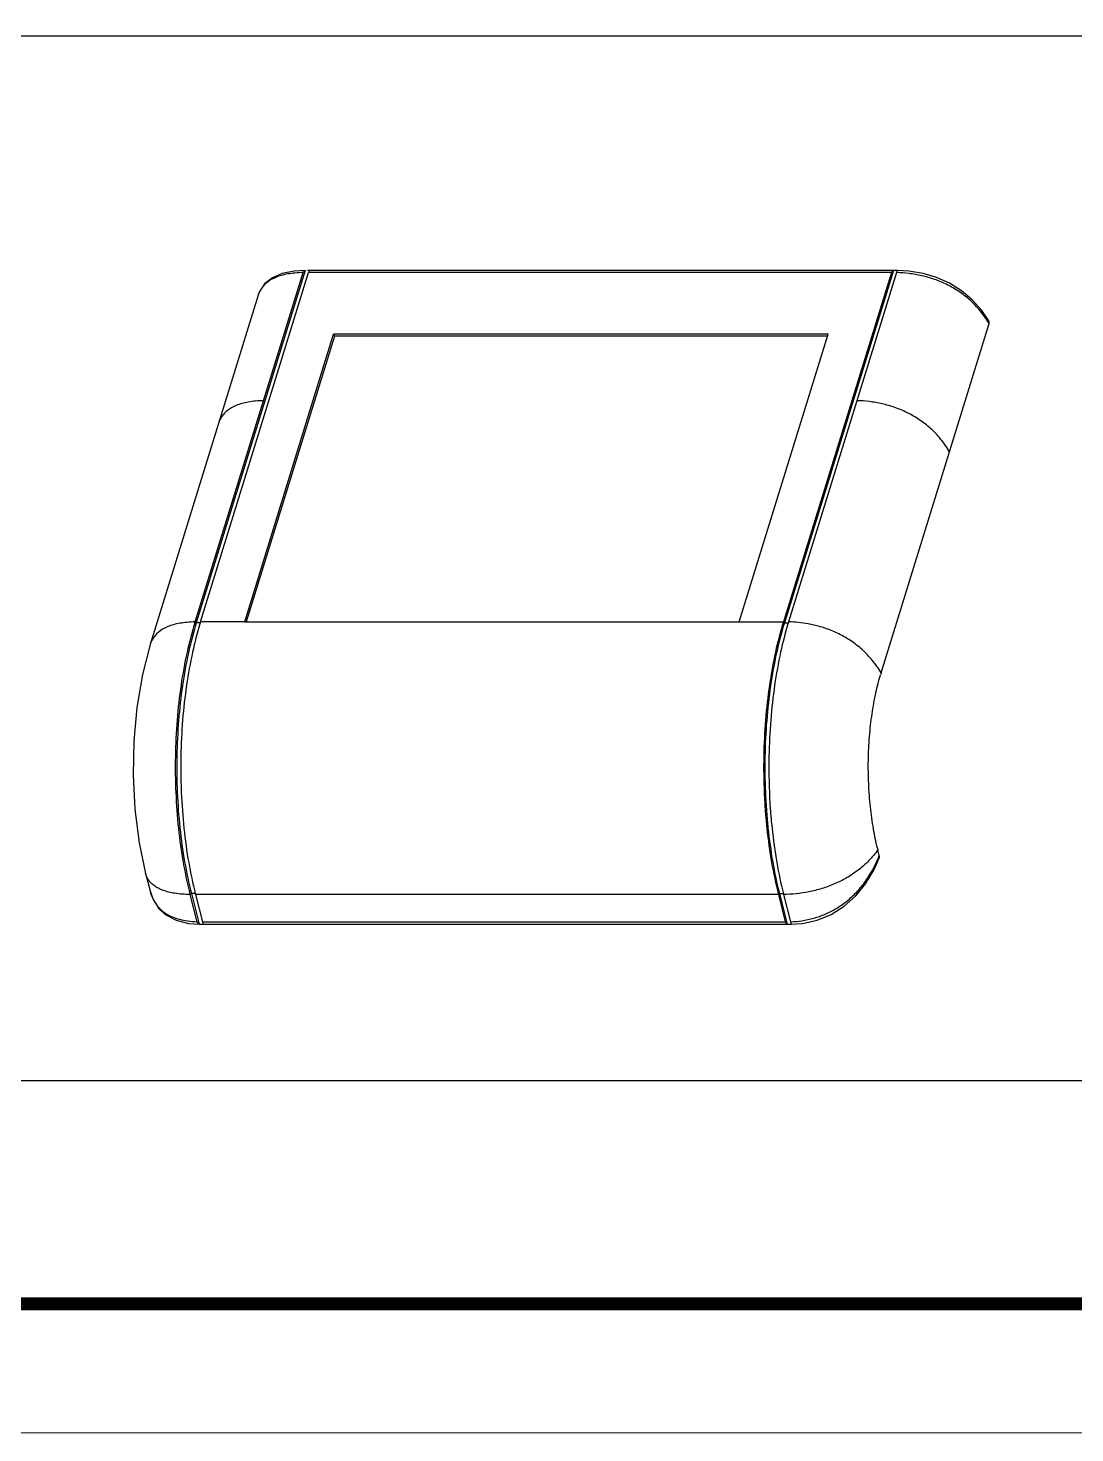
# Model space of a CAD drawing. Header units: millimetres. Extents: x 1853 to 2384, y 433 to 802.
# Drawn here: x 1934.5 to 2008.6, y 432.7 to 532.2 of the extents above; entities that cross this region are included whole.
import ezdxf

# ---------------------------------------------------------------- set-up
doc = ezdxf.new("R2010")
doc.units = ezdxf.units.MM
doc.layers.add('06___PRT_ALL_SURFS', color=7, linetype='Continuous')
doc.layers.add('from', color=7, linetype='Continuous', lineweight=13)

msp = doc.modelspace()

# ---------------------------------------------------------------- linework, layer by layer
at = {"color": 7, "linetype": 'Continuous'}
for p, q in [((1946.297, 490.128), (1953.943, 514.868)), ((1954.083, 515.017), (1946.369, 490.056)), ((1946.664, 490.13), (1954.309, 514.87)), ((1995.695, 515.021), (1954.231, 515.019)), ((1995.573, 514.87), (1954.309, 514.87)), ((1995.573, 514.87), (1987.928, 490.13)), ((1995.715, 515.019), (1988.001, 490.056)), ((1995.941, 514.868), (1988.296, 490.128)), ((1995.863, 515.019), (1995.715, 515.019)), ((1995.863, 515.019), (1995.879, 515.021)), ((1995.926, 515.018), (1995.937, 515.018)), ((1950.746, 513.265), (1950.745, 513.262)), ((1949.792, 490.127), (1956.087, 510.499)), ((1991.094, 510.499), (1956.087, 510.499)), ((1956.087, 510.499), (1956.151, 510.372)), ((1984.798, 490.127), (1991.094, 510.499)), ((1994.848, 486.518), (2002.493, 511.258)), ((1956.151, 510.372), (1949.894, 490.127)), ((1991.055, 510.372), (1956.151, 510.372)), ((1946.369, 490.056), (1946.297, 490.128)), ((1946.645, 490.056), (1946.369, 490.056)), ((1949.792, 490.127), (1946.664, 490.13)), ((1949.792, 490.127), (1987.928, 490.13)), ((1987.928, 490.13), (1988.001, 490.056)), ((1988.001, 490.056), (1988.277, 490.056)), ((1943.101, 488.526), (1943.101, 488.526)), ((1994.72, 473.589), (1994.619, 473.988)), ((1994.328, 472.547), (1994.712, 473.401)), ((1942.781, 472.306), (1942.781, 472.306)), ((1943.09, 471.087), (1943.091, 471.086)), ((1946.02, 470.883), (1945.945, 470.819)), ((1946.433, 468.897), (1945.945, 470.819)), ((1946.298, 470.883), (1946.02, 470.883)), ((1946.02, 470.883), (1946.568, 468.723)), ((1987.576, 470.817), (1946.312, 470.817)), ((1946.312, 470.817), (1946.8, 468.894)), ((1987.576, 470.817), (1987.652, 470.883)), ((1987.576, 470.817), (1988.063, 468.894)), ((1987.652, 470.883), (1988.2, 468.721)), ((1987.652, 470.883), (1987.931, 470.883)), ((1987.944, 470.819), (1988.432, 468.897)), ((1945.807, 468.78), (1946.568, 468.726)), ((1946.715, 468.721), (1946.863, 468.721)), ((1946.715, 468.715), (1946.746, 468.713)), ((1946.746, 468.713), (1988.378, 468.713)), ((1946.8, 468.894), (1988.063, 468.894)), ((1988.2, 468.721), (1988.347, 468.721))]:
    msp.add_line(p, q, dxfattribs=at)
at = {"color": 3, "linetype": 'Continuous'}
msp.add_lwpolyline([(1924.543, 531.628), (2088.121, 531.628), (2088.121, 457.634), (1924.543, 457.634)], close=True, dxfattribs=at)
at = {"color": 7, "linetype": 'Continuous'}
for points in [[(1954.083, 515.012), (1953.305, 514.968), (1952.452, 514.796), (1951.76, 514.502), (1951.206, 514.065), (1950.827, 513.485), (1950.745, 513.262)], [(2002.475, 511.448), (2001.98, 512.18), (2001.299, 512.943), (2000.532, 513.584), (1999.688, 514.107), (1998.778, 514.513), (1997.815, 514.8), (1996.806, 514.971), (1996.009, 515.014)], [(1988.378, 468.713), (1989.281, 468.775), (1990.311, 469.006), (1991.306, 469.411), (1992.229, 469.988), (1993.048, 470.718), (1993.748, 471.578), (1994.328, 472.547)], [(1943.09, 471.087), (1943.292, 470.511), (1943.703, 469.859), (1944.261, 469.355), (1944.954, 468.998), (1945.807, 468.78)]]:
    msp.add_lwpolyline(points, dxfattribs=at)
for centre, radius, start, end in [((1995.863, 508.204), 6.814, 89.4671, 89.99811), ((1995.866, 508.459), 6.56, 88.7413, 89.37783), ((1996.031, 514.986), 0.0377, 124.2956, 130.24209), ((1952.493, 512.73), 1.827, 154.22623, 160.1635), ((1952.459, 512.746), 1.789, 139.5346, 154.22958), ((1952.562, 512.704), 1.901, 160.141, 162.833), ((1997.748, 509.464), 5.082, 23.16035, 23.97484), ((1996.181, 507.516), 7.338, 30.65984, 31.96828), ((2002.296, 511.343), 0.208, 27.33006, 30.55495), ((1969.567, 483.053), 23.971, 163.00151, 163.18016), ((1969.395, 483.106), 23.792, 162.82774, 163.0015), ((2011.189, 483.054), 23.961, 162.99702, 163.17577), ((2011.02, 483.106), 23.784, 162.82773, 162.99701), ((1988.109, 481.288), 8.842, 79.69026, 88.78435), ((2009.526, 481.982), 15.363, 162.82775, 162.99831), ((2009.707, 481.927), 15.553, 162.99875, 163.38051), ((2028.863, 479.838), 41.962, 179.76612, 184.01433), ((2012.12, 478.426), 18.055, 193.81985, 194.22997), ((1985.607, 477.176), 9.794, 337.45733, 338.51865), ((1985.953, 475.576), 8.96, 345.15322, 345.62242), ((1945.756, 471.705), 2.733, 203.97009, 207.82408), ((1973.258, 477.651), 27.799, 194.09956, 194.23051), ((2014.882, 477.651), 27.791, 194.10295, 194.23051), ((1946.713, 474.123), 5.402, 268.45433, 269.07493), ((1946.715, 474.208), 5.488, 269.07374, 269.23195), ((1946.715, 474.26), 5.539, 269.23265, 270.0004), ((1988.347, 473.565), 4.845, 270.00194, 270.36386), ((1988.348, 473.455), 4.734, 270.3599, 271.76636), ((1989.021, 468.984), 0.59, 201.68092, 202.46201)]:
    msp.add_arc(centre, radius, start, end, dxfattribs=at)
for centre, major_axis, ratio, start_param, end_param in [((1954.308, 514.621), (0.078, 0.4), 0.143577, 0.132594, 0.927993), ((1995.818, 514.621), (-0.12, 0.394), 0.595231, -0.075177, 0.720221), ((1946.808, 469.113), (-0.068, 0.4), 0.128477, 2.126152, 2.921551), ((1988.317, 469.113), (0.11, 0.394), 0.617808, -3.964431, -3.169032)]:
    msp.add_ellipse(centre, major_axis=major_axis, ratio=ratio, start_param=start_param, end_param=end_param, dxfattribs=at)
for points, start_tangent, end_tangent in [([(1953.943, 514.868), (1953.364, 514.837), (1952.849, 514.769), (1952.395, 514.666), (1951.999, 514.531), (1951.374, 514.173), (1951.14, 513.956), (1951.098, 513.907)], (-0.999817, -0.019128), (-0.648043, -0.761604)), ([(1953.943, 514.868), (1953.976, 514.941), (1954.025, 514.992), (1954.067, 515.013)], (0.295247, 0.955421), (0.954884, 0.296978)), ([(1995.967, 514.943), (1995.941, 514.868)], (-0.370661, -0.928768), (-0.295247, -0.955421)), ([(2002.405, 511.401), (2001.865, 512.154), (2001.147, 512.907), (2000.355, 513.524), (1999.509, 514.015), (1998.626, 514.386), (1997.725, 514.647), (1996.824, 514.805), (1995.941, 514.868)], (-0.529459, 0.848336), (-0.999777, 0.021116)), ([(1996.007, 515.015), (1995.99, 514.993), (1995.967, 514.943)], (-0.763918, -0.645313), (-0.370661, -0.928768)), ([(2002.493, 511.258), (2002.503, 511.365), (2002.481, 511.438)], (0.295247, 0.955421), (-0.459188, 0.888339)), ([(1951.139, 505.795), (1950.56, 505.764), (1950.045, 505.696), (1949.591, 505.593), (1949.195, 505.458), (1948.571, 505.101), (1948.336, 504.883), (1948.151, 504.642), (1948.012, 504.382), (1947.942, 504.192)], (-0.999817, -0.019128), (-0.295268, -0.955415)), ([(1999.689, 502.185), (1999.062, 503.081), (1998.343, 503.834), (1997.552, 504.451), (1996.705, 504.942), (1995.822, 505.313), (1994.921, 505.574), (1994.02, 505.732), (1993.137, 505.795)], (-0.509949, 0.860204), (-0.999777, 0.021117)), ([(1946.297, 490.128), (1945.719, 490.097), (1945.204, 490.029), (1944.749, 489.927), (1944.354, 489.792), (1943.729, 489.434), (1943.495, 489.216), (1943.31, 488.976), (1943.171, 488.715), (1943.101, 488.526)], (-0.999817, -0.019128), (-0.295421, -0.955367)), ([(1945.945, 470.819), (1945.465, 473.08), (1945.126, 475.515), (1944.94, 478.038), (1944.909, 480.619), (1945.034, 483.181), (1945.311, 485.65), (1945.737, 487.992), (1946.297, 490.128)], (-0.245825, 0.969314), (0.295247, 0.955421)), ([(1946.369, 490.056), (1945.812, 487.933), (1945.391, 485.613), (1945.114, 483.154), (1944.99, 480.614), (1945.022, 478.055), (1945.207, 475.541), (1945.543, 473.13), (1946.02, 470.883)], (-0.295247, -0.955421), (0.245825, -0.969314)), ([(1946.621, 489.99), (1946.103, 487.992), (1945.678, 485.655), (1945.4, 483.178), (1945.275, 480.62), (1945.288, 478.549)], (-0.289365, -0.957219), (0.030638, -0.999531)), ([(1987.928, 490.13), (1987.367, 487.992), (1986.942, 485.655), (1986.664, 483.178), (1986.539, 480.62), (1986.57, 478.042), (1986.651, 476.682)], (-0.295247, -0.955421), (0.075658, -0.997134)), ([(1988.001, 490.056), (1987.444, 487.933), (1987.023, 485.613), (1986.746, 483.154), (1986.622, 480.614), (1986.653, 478.055), (1986.735, 476.688)], (-0.295247, -0.955421), (0.076075, -0.997102)), ([(1988.254, 489.99), (1987.736, 487.992), (1987.31, 485.649), (1987.033, 483.181), (1986.907, 480.619), (1986.901, 480.01)], (-0.289439, -0.957197), (-0.003881, -0.999992)), ([(1994.848, 486.518), (1994.22, 487.414), (1993.502, 488.167), (1992.71, 488.785), (1991.864, 489.275), (1990.981, 489.647), (1990.08, 489.907), (1989.691, 489.987)], (-0.509949, 0.860204), (-0.983814, 0.179192)), ([(1994.588, 474.114), (1994.307, 475.457), (1994.088, 477.032), (1993.967, 478.676), (1993.946, 480.348), (1994.028, 482.008), (1994.208, 483.615), (1994.484, 485.131), (1994.804, 486.375)], (-0.23888, 0.971049), (0.286023, 0.958223)), ([(1945.288, 478.549), (1945.307, 478.042), (1945.494, 475.509), (1945.831, 473.081), (1946.297, 470.879)], (0.030638, -0.999531), (0.243609, -0.969874)), ([(1986.651, 476.682), (1986.757, 475.509), (1987.095, 473.081), (1987.576, 470.817)], (0.075658, -0.997134), (0.245825, -0.969314)), ([(1986.735, 476.688), (1986.839, 475.541), (1987.174, 473.13), (1987.652, 470.883)], (0.076075, -0.997102), (0.245825, -0.969314)), ([(1987.003, 476.901), (1987.125, 475.515), (1987.464, 473.08), (1987.929, 470.879)], (0.070283, -0.997527), (0.243666, -0.969859)), ([(1994.619, 473.988), (1993.961, 473.202), (1993.217, 472.541), (1992.404, 471.998), (1991.541, 471.568), (1990.645, 471.242), (1989.735, 471.013), (1988.829, 470.874), (1987.944, 470.819)], (-0.58122, -0.813746), (-0.999828, -0.018526)), ([(1994.729, 473.467), (1994.72, 473.589)], (0.128821, 0.991668), (-0.245825, 0.969314)), ([(1988.432, 468.897), (1989.236, 468.968), (1990.074, 469.146), (1990.886, 469.432), (1991.666, 469.828), (1992.415, 470.346), (1993.121, 470.999), (1993.767, 471.793), (1994.313, 472.695), (1994.652, 473.421)], (0.999622, 0.027478), (0.383408, 0.923579)), ([(1994.712, 473.401), (1994.729, 473.467)], (0.365264, 0.930904), (0.128821, 0.991668)), ([(1945.945, 470.819), (1945.368, 470.846), (1944.855, 470.906), (1944.404, 470.996), (1944.014, 471.115), (1943.68, 471.26), (1943.401, 471.429), (1943.174, 471.62), (1942.997, 471.831), (1942.867, 472.06), (1942.781, 472.306)], (-0.999859, 0.016804), (-0.246006, 0.969268)), ([(1943.091, 471.086), (1943.128, 470.95), (1943.233, 470.656), (1943.259, 470.595)], (0.245823, -0.969315), (0.406515, -0.913644)), ([(1943.339, 470.43), (1943.37, 470.373), (1943.539, 470.11), (1943.559, 470.083)], (0.467011, -0.884251), (0.602261, -0.798299)), ([(1943.559, 470.083), (1943.738, 469.872), (1943.981, 469.647), (1944.292, 469.429), (1944.685, 469.23), (1945.169, 469.065), (1945.751, 468.95), (1946.433, 468.897)], (0.602261, -0.798299), (0.999691, -0.024869)), ([(1946.568, 468.723), (1946.51, 468.758), (1946.464, 468.817), (1946.433, 468.897)], (-0.944558, 0.328345), (-0.245825, 0.969314)), ([(1988.432, 468.897), (1988.454, 468.817), (1988.472, 468.765)], (0.245825, -0.969314), (0.369491, -0.929234)), ([(1988.475, 468.758), (1988.494, 468.723)], (0.382124, -0.924111), (0.617533, -0.786545))]:
    msp.add_spline(points, degree=3, dxfattribs=dict(at, start_tangent=start_tangent, end_tangent=end_tangent))
at = {"layer": '06___PRT_ALL_SURFS', "color": 7, "linetype": 'Continuous'}
for p, q in [((1950.746, 513.265), (1943.101, 488.526)), ((1942.781, 472.306), (1943.091, 471.086))]:
    msp.add_line(p, q, dxfattribs=at)
msp.add_lwpolyline([(1943.101, 488.526), (1942.551, 486.395), (1942.158, 484.06), (1941.944, 481.673), (1941.9, 479.263), (1942.026, 476.86), (1942.325, 474.493), (1942.781, 472.306)], dxfattribs=at)
at = {"layer": 'from'}
for points in [[(1853.422, 432.692), (2384.317, 432.692), (2384.317, 801.617), (1853.422, 801.617)], [(1862.571, 441.842), (2375.167, 441.842), (2375.167, 792.467), (1862.571, 792.467)]]:
    msp.add_lwpolyline(points, close=True, dxfattribs=at)
at = {"layer": 'from', "const_width": 0.915}
msp.add_lwpolyline([(1862.571, 441.842), (1862.571, 792.467), (2375.167, 792.467), (2375.167, 441.842), (1862.571, 441.842)], dxfattribs=at)

doc.saveas('drawing.dxf')
